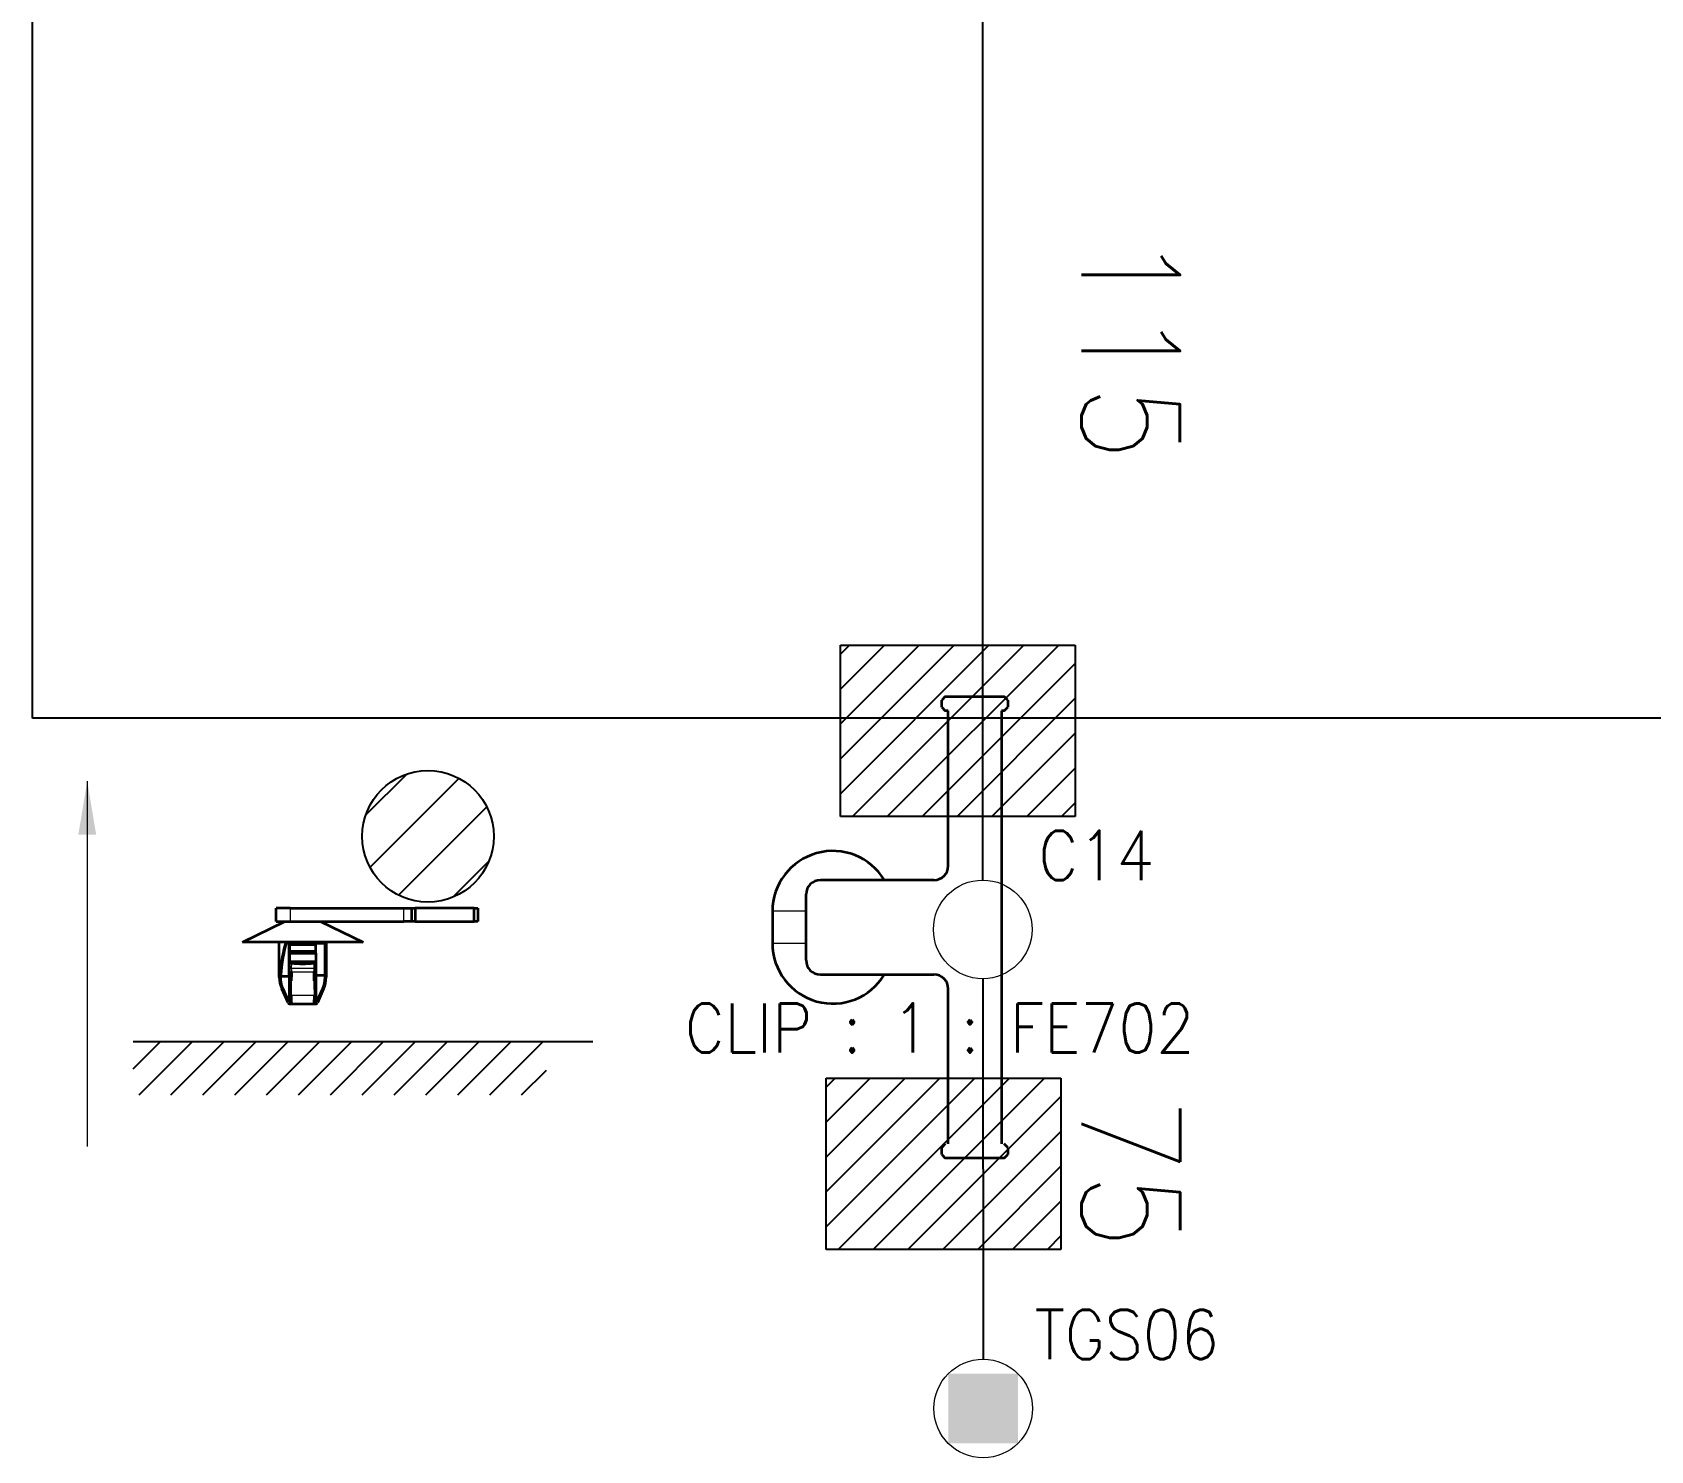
# Model space of a CAD drawing. Header units: inches. Extents: x 47316 to 59086, y 3141 to 11743.
# Drawn here: x 50892.7 to 50974.7, y 4778.4 to 4850.4 of the extents above; entities that cross this region are included whole.
import ezdxf

# ---------------------------------------------------------------- set-up
doc = ezdxf.new("R2010")
doc.units = ezdxf.units.IN
doc.header["$MEASUREMENT"] = 0
doc.layers.add('_BLACK_HOLE', color=7, linetype='Continuous')
doc.styles.get("Standard").update_dxf_attribs({"font": ''})
doc.styles.get('Standard').set_extended_font_data('SimSun')
doc.linetypes.add('_VH_OTCON', pattern='A,0.0001,[7,VeSys.shx,S=0.1,R=0,X=0,Y=0],-0.4,[7,VeSys.shx,S=0.1,R=0,X=0,Y=0],-0.4,["X",Standard,S=1,R=0,X=-0.5,Y=-0.5],-0.0001,[7,VeSys.shx,S=0.1,R=0,X=0,Y=0],-0.4', length=1.2002)

msp = doc.modelspace()

# ---------------------------------------------------------------- linework, layer by layer
at = {"color": 1, "lineweight": -3}
for p, q in [((50892.671, 4815.584), (50892.671, 4916.132)), ((51038.876, 4815.584), (50892.671, 4815.584))]:
    msp.add_line(p, q, dxfattribs=at)
at = {"color": 40, "linetype": 'Continuous', "lineweight": 15}
msp.add_circle((50940.874, 4780.581), 2.5, dxfattribs=at)
at = {"color": 40, "linetype": 'Continuous', "lineweight": 15, "extrusion": (0, 0, -1)}
msp.add_solid([(-50939.106, 4782.348), (-50939.106, 4778.813), (-50942.642, 4782.348), (-50942.642, 4778.813)], dxfattribs=at)
at = {"layer": '_BLACK_HOLE', "linetype": '_VH_OTCON', "lineweight": -3, "ltscale": 5}
for p, q in [((50940.855, 4807.379), (50940.855, 4862.716)), ((50940.857, 4802.379), (50940.872, 4783.081))]:
    msp.add_line(p, q, dxfattribs=at)
at = {"layer": '_BLACK_HOLE'}
for p, q in [((50941.172, 4819.297), (50933.636, 4811.761)), ((50939.404, 4819.297), (50933.636, 4813.529)), ((50937.636, 4819.297), (50933.636, 4815.297)), ((50935.869, 4819.297), (50933.636, 4817.065)), ((50934.101, 4819.297), (50933.636, 4818.833)), ((50933.636, 4810.607), (50933.636, 4819.297)), ((50933.636, 4819.297), (50945.543, 4819.297)), ((50942.94, 4819.297), (50934.25, 4810.607)), ((50944.707, 4819.297), (50936.017, 4810.607)), ((50945.543, 4819.297), (50945.543, 4810.607)), ((50945.543, 4818.365), (50937.785, 4810.607)), ((50945.543, 4816.597), (50939.553, 4810.607)), ((50945.543, 4814.83), (50941.321, 4810.607)), ((50945.543, 4813.062), (50943.089, 4810.607)), ((50945.543, 4811.294), (50944.856, 4810.607)), ((50945.543, 4810.607), (50933.636, 4810.607)), ((50897.789, 4797.812, 0), (50899.166, 4799.188, 0)), ((50897.789, 4799.188, 0), (50921.093, 4799.188, 0)), ((50898.079, 4796.485, 0), (50900.783, 4799.188, 0)), ((50899.696, 4796.485, 0), (50902.399, 4799.188, 0)), ((50901.312, 4796.485, 0), (50904.016, 4799.188, 0)), ((50902.929, 4796.485, 0), (50905.632, 4799.188, 0)), ((50904.545, 4796.485, 0), (50907.248, 4799.188, 0)), ((50906.162, 4796.485, 0), (50908.865, 4799.188, 0)), ((50907.778, 4796.485, 0), (50910.481, 4799.188, 0)), ((50909.395, 4796.485, 0), (50912.098, 4799.188, 0)), ((50911.011, 4796.485, 0), (50913.714, 4799.188, 0)), ((50912.627, 4796.485, 0), (50915.331, 4799.188, 0)), ((50914.244, 4796.485, 0), (50916.947, 4799.188, 0)), ((50915.86, 4796.485, 0), (50918.564, 4799.188, 0)), ((50917.477, 4796.485, 0), (50918.733, 4797.742, 0)), ((50940.452, 4797.337), (50932.916, 4789.801)), ((50938.684, 4797.337), (50932.916, 4791.569)), ((50936.916, 4797.337), (50932.916, 4793.337)), ((50935.149, 4797.337), (50932.916, 4795.105)), ((50933.381, 4797.337), (50932.916, 4796.873)), ((50932.916, 4788.647), (50932.916, 4797.337)), ((50932.916, 4797.337), (50944.823, 4797.337)), ((50942.22, 4797.337), (50933.53, 4788.647)), ((50943.987, 4797.337), (50935.297, 4788.647)), ((50944.823, 4797.337), (50944.823, 4788.647)), ((50944.823, 4796.405), (50937.065, 4788.647)), ((50944.823, 4794.637), (50938.833, 4788.647)), ((50944.823, 4792.87), (50940.601, 4788.647)), ((50944.823, 4791.102), (50942.369, 4788.647)), ((50944.823, 4789.334), (50944.136, 4788.647)), ((50944.823, 4788.647), (50932.916, 4788.647))]:
    msp.add_line(p, q, dxfattribs=at)
at = {"layer": '_BLACK_HOLE', "lineweight": 35, "ltscale": 0.017678}
for p, q in [((50938.959, 4816.685), (50938.779, 4816.505)), ((50942.127, 4816.505), (50941.947, 4816.685)), ((50938.779, 4816.145), (50938.959, 4815.965)), ((50941.947, 4815.965), (50942.127, 4816.145)), ((50938.959, 4794.005), (50938.779, 4793.825)), ((50938.779, 4793.465), (50938.959, 4793.285)), ((50942.127, 4793.825), (50941.947, 4794.005)), ((50941.947, 4793.285), (50942.127, 4793.465))]:
    msp.add_line(p, q, dxfattribs=at)
at = {"layer": '_BLACK_HOLE', "lineweight": 35, "ltscale": 0.025}
for p, q in [((50938.779, 4816.145), (50938.779, 4816.505)), ((50942.127, 4816.505), (50942.127, 4816.145)), ((50938.779, 4793.465), (50938.779, 4793.825)), ((50942.127, 4793.825), (50942.127, 4793.465))]:
    msp.add_line(p, q, dxfattribs=at)
at = {"layer": '_BLACK_HOLE', "lineweight": 35, "ltscale": 0.2075}
for p, q in [((50938.959, 4816.685), (50941.947, 4816.685)), ((50915.071, 4805.963), (50912.083, 4805.963)), ((50912.083, 4805.279), (50915.071, 4805.279)), ((50941.947, 4793.285), (50938.959, 4793.285))]:
    msp.add_line(p, q, dxfattribs=at)
at = {"layer": '_BLACK_HOLE', "lineweight": 35, "ltscale": 0.01}
for p, q in [((50939.103, 4815.965), (50938.959, 4815.965)), ((50941.947, 4815.965), (50941.803, 4815.965))]:
    msp.add_line(p, q, dxfattribs=at)
at = {"layer": '_BLACK_HOLE', "lineweight": 35}
for p, q in [((50939.103, 4808.099), (50939.103, 4815.965)), ((50941.803, 4815.965), (50941.803, 4794.005)), ((50907.545, 4804.158), (50907.475, 4804.163)), ((50907.559, 4804.155), (50907.545, 4804.158)), ((50907.563, 4804.153), (50907.559, 4804.155)), ((50907.565, 4804.152), (50907.563, 4804.153)), ((50907.565, 4804.151), (50907.565, 4804.152)), ((50907.565, 4804.15), (50907.565, 4804.151)), ((50905.711, 4803.205), (50905.713, 4803.196)), ((50905.713, 4803.196), (50905.728, 4803.18)), ((50905.728, 4803.18), (50905.773, 4803.162)), ((50905.773, 4803.162), (50905.801, 4803.158)), ((50906.954, 4803.158), (50907.007, 4803.17)), ((50907.007, 4803.17), (50907.032, 4803.184)), ((50907.032, 4803.184), (50907.039, 4803.192)), ((50907.039, 4803.192), (50907.043, 4803.205)), ((50905.193, 4802.353), (50905.195, 4802.328)), ((50905.195, 4802.328), (50905.199, 4802.318)), ((50905.234, 4802.533), (50905.212, 4802.611)), ((50905.258, 4802.505), (50905.234, 4802.533)), ((50905.29, 4802.494), (50905.258, 4802.505)), ((50907.545, 4802.538), (50907.475, 4802.543)), ((50907.559, 4802.535), (50907.545, 4802.538)), ((50907.563, 4802.533), (50907.559, 4802.535)), ((50907.565, 4802.532), (50907.563, 4802.533)), ((50907.565, 4802.531), (50907.565, 4802.532)), ((50907.565, 4802.53), (50907.565, 4802.531)), ((50905.786, 4801.546), (50905.795, 4801.245)), ((50906.955, 4801.178), (50906.967, 4801.462)), ((50906.967, 4801.462), (50906.968, 4801.546)), ((50939.103, 4794.005), (50939.103, 4801.871)), ((50905.795, 4801.245), (50905.804, 4801.144)), ((50905.804, 4801.144), (50905.81, 4801.116)), ((50905.81, 4801.116), (50905.814, 4801.107)), ((50905.814, 4801.107), (50905.816, 4801.104)), ((50905.816, 4801.104), (50905.818, 4801.103)), ((50905.818, 4801.103), (50905.819, 4801.103)), ((50906.935, 4801.103), (50906.938, 4801.104)), ((50906.938, 4801.104), (50906.94, 4801.105)), ((50906.94, 4801.105), (50906.943, 4801.111)), ((50906.943, 4801.111), (50906.947, 4801.127)), ((50906.947, 4801.127), (50906.955, 4801.178))]:
    msp.add_line(p, q, dxfattribs=at)
at = {"layer": '_BLACK_HOLE', "lineweight": 0}
msp.add_line((50895.453, 4812.399, 0), (50895.453, 4793.874, 0), dxfattribs=at)
at = {"layer": '_BLACK_HOLE', "lineweight": -3}
for p, q in [((50911.655, 4812.757), (50909.568, 4810.671)), ((50914.299, 4812.539), (50909.786, 4808.026)), ((50915.709, 4811.087), (50911.238, 4806.616)), ((50915.804, 4808.319), (50914.007, 4806.522))]:
    msp.add_line(p, q, dxfattribs=at)
at = {"layer": '_BLACK_HOLE', "lineweight": 35, "ltscale": 0.4}
for p, q in [((50938.383, 4807.379), (50932.623, 4807.379)), ((50905.747, 4805.963), (50911.507, 4805.963)), ((50905.747, 4805.279), (50911.507, 4805.279)), ((50932.623, 4802.591), (50938.383, 4802.591))]:
    msp.add_line(p, q, dxfattribs=at)
at = {"layer": '_BLACK_HOLE', "lineweight": 35, "ltscale": 0.2325}
msp.add_line((50931.903, 4803.311), (50931.903, 4806.659), dxfattribs=at)
at = {"layer": '_BLACK_HOLE', "lineweight": 35, "ltscale": 0.05}
for p, q in [((50905.747, 4805.963), (50905.027, 4805.963)), ((50905.027, 4805.279), (50905.747, 4805.279))]:
    msp.add_line(p, q, dxfattribs=at)
at = {"layer": '_BLACK_HOLE', "lineweight": 35, "ltscale": 0.0475}
for p, q in [((50905.027, 4805.279), (50905.027, 4805.963)), ((50911.903, 4805.279), (50911.903, 4805.963)), ((50912.083, 4805.963), (50912.083, 4805.279)), ((50915.071, 4805.279), (50915.071, 4805.963)), ((50915.251, 4805.963), (50915.251, 4805.279))]:
    msp.add_line(p, q, dxfattribs=at)
at = {"layer": '_BLACK_HOLE', "lineweight": 13, "ltscale": 0.0475}
for p, q in [((50905.747, 4805.963), (50905.747, 4805.279)), ((50911.507, 4805.279), (50911.507, 4805.963))]:
    msp.add_line(p, q, dxfattribs=at)
at = {"layer": '_BLACK_HOLE', "lineweight": 35, "ltscale": 0.027508}
msp.add_line((50911.507, 4805.963), (50911.904, 4805.963), dxfattribs=at)
at = {"layer": '_BLACK_HOLE', "lineweight": 35, "ltscale": 0.0125}
for p, q in [((50911.903, 4805.963), (50912.083, 4805.963)), ((50915.071, 4805.963), (50915.251, 4805.963)), ((50912.083, 4805.279), (50911.903, 4805.279)), ((50915.251, 4805.279), (50915.071, 4805.279))]:
    msp.add_line(p, q, dxfattribs=at)
at = {"layer": '_BLACK_HOLE', "lineweight": 35, "ltscale": 0.1125}
for p, q in [((50930.193, 4805.795), (50930.193, 4804.175)), ((50907.565, 4804.15), (50907.565, 4802.53))]:
    msp.add_line(p, q, dxfattribs=at)
at = {"layer": '_BLACK_HOLE', "lineweight": 13, "ltscale": 0.11875}
for p, q in [((50931.903, 4805.795), (50930.193, 4805.795)), ((50930.193, 4804.175), (50931.903, 4804.175))]:
    msp.add_line(p, q, dxfattribs=at)
at = {"layer": '_BLACK_HOLE', "lineweight": 35, "ltscale": 0.166602}
for p, q in [((50903.317, 4804.235), (50905.477, 4805.279)), ((50907.277, 4805.279), (50909.437, 4804.235))]:
    msp.add_line(p, q, dxfattribs=at)
at = {"layer": '_BLACK_HOLE', "lineweight": 35, "ltscale": 0.027515}
msp.add_line((50911.904, 4805.279), (50911.507, 4805.279), dxfattribs=at)
at = {"layer": '_BLACK_HOLE', "lineweight": 35, "ltscale": 0.10625}
for p, q in [((50904.847, 4804.235), (50903.317, 4804.235)), ((50909.437, 4804.235), (50907.907, 4804.235))]:
    msp.add_line(p, q, dxfattribs=at)
at = {"layer": '_BLACK_HOLE', "lineweight": 35, "ltscale": 0.2125}
msp.add_line((50907.907, 4804.235), (50904.847, 4804.235), dxfattribs=at)
at = {"layer": '_BLACK_HOLE', "lineweight": 35, "ltscale": 0.123814}
msp.add_line((50905.189, 4802.452), (50905.189, 4804.235), dxfattribs=at)
at = {"layer": '_BLACK_HOLE', "lineweight": 35, "ltscale": 0.120898}
msp.add_line((50905.675, 4804.235), (50905.675, 4802.494), dxfattribs=at)
at = {"layer": '_BLACK_HOLE', "lineweight": 35, "ltscale": 0.0025}
for p, q in [((50905.711, 4804.163), (50905.675, 4804.163)), ((50905.711, 4802.543), (50905.675, 4802.543))]:
    msp.add_line(p, q, dxfattribs=at)
at = {"layer": '_BLACK_HOLE', "lineweight": 35, "ltscale": 0.00875}
for p, q in [((50905.711, 4804.109), (50905.711, 4804.235)), ((50907.043, 4804.235), (50907.043, 4804.109))]:
    msp.add_line(p, q, dxfattribs=at)
at = {"layer": '_BLACK_HOLE', "lineweight": 35, "ltscale": 0.023268}
for p, q in [((50905.711, 4804.109), (50905.711, 4803.774)), ((50907.043, 4803.774), (50907.043, 4804.109))]:
    msp.add_line(p, q, dxfattribs=at)
at = {"layer": '_BLACK_HOLE', "lineweight": 35, "ltscale": 0.0925}
for p, q in [((50905.711, 4804.109), (50907.043, 4804.109)), ((50905.711, 4803.774), (50907.043, 4803.774)), ((50905.711, 4803.677), (50907.043, 4803.677)), ((50905.711, 4803.258), (50907.043, 4803.258))]:
    msp.add_line(p, q, dxfattribs=at)
at = {"layer": '_BLACK_HOLE', "lineweight": 35, "ltscale": 0.001225}
for p, q in [((50906.323, 4804.217), (50906.323, 4804.235)), ((50906.971, 4804.235), (50906.971, 4804.217))]:
    msp.add_line(p, q, dxfattribs=at)
at = {"layer": '_BLACK_HOLE', "lineweight": 35, "ltscale": 0.045}
msp.add_line((50906.971, 4804.217), (50906.323, 4804.217), dxfattribs=at)
at = {"layer": '_BLACK_HOLE', "lineweight": 35, "ltscale": 0.03}
for p, q in [((50907.475, 4804.163), (50907.043, 4804.163)), ((50907.475, 4802.543), (50907.043, 4802.543))]:
    msp.add_line(p, q, dxfattribs=at)
at = {"layer": '_BLACK_HOLE', "lineweight": 13, "ltscale": 0.005}
msp.add_line((50907.475, 4804.163), (50907.475, 4804.235), dxfattribs=at)
at = {"layer": '_BLACK_HOLE', "lineweight": 13, "ltscale": 0.1125}
msp.add_line((50907.475, 4802.543), (50907.475, 4804.163), dxfattribs=at)
at = {"layer": '_BLACK_HOLE', "lineweight": 35, "ltscale": 0.005852}
msp.add_line((50907.565, 4804.235), (50907.565, 4804.15), dxfattribs=at)
at = {"layer": '_BLACK_HOLE', "lineweight": 35, "ltscale": 0.006732}
for p, q in [((50905.711, 4803.774), (50905.711, 4803.677)), ((50907.043, 4803.677), (50907.043, 4803.774))]:
    msp.add_line(p, q, dxfattribs=at)
at = {"layer": '_BLACK_HOLE', "lineweight": 35, "ltscale": 0.029086}
for p, q in [((50905.711, 4803.677), (50905.711, 4803.258)), ((50907.043, 4803.677), (50907.043, 4803.258))]:
    msp.add_line(p, q, dxfattribs=at)
at = {"layer": '_BLACK_HOLE', "lineweight": 35, "ltscale": 0.003679}
for p, q in [((50905.711, 4803.205), (50905.711, 4803.258)), ((50907.043, 4803.258), (50907.043, 4803.205))]:
    msp.add_line(p, q, dxfattribs=at)
at = {"layer": '_BLACK_HOLE', "lineweight": 35, "ltscale": 0.017713}
for p, q in [((50905.711, 4802.95), (50905.711, 4803.205)), ((50907.043, 4803.205), (50907.043, 4802.95))]:
    msp.add_line(p, q, dxfattribs=at)
at = {"layer": '_BLACK_HOLE', "lineweight": 13, "ltscale": 0.018102}
for p, q in [((50905.801, 4803.158), (50905.8, 4802.897)), ((50906.955, 4802.897), (50906.954, 4803.158))]:
    msp.add_line(p, q, dxfattribs=at)
at = {"layer": '_BLACK_HOLE', "lineweight": 13, "ltscale": 0.032375}
msp.add_line((50905.199, 4802.318), (50905.199, 4802.784), dxfattribs=at)
at = {"layer": '_BLACK_HOLE', "lineweight": 35, "ltscale": 0.012026}
msp.add_line((50905.212, 4802.611), (50905.199, 4802.784), dxfattribs=at)
at = {"layer": '_BLACK_HOLE', "lineweight": 35, "ltscale": 0.00605}
msp.add_line((50905.199, 4802.318), (50905.286, 4802.322), dxfattribs=at)
at = {"layer": '_BLACK_HOLE', "lineweight": 13, "ltscale": 0.011945}
msp.add_line((50905.286, 4802.494), (50905.286, 4802.322), dxfattribs=at)
at = {"layer": '_BLACK_HOLE', "lineweight": 35, "ltscale": 0.02674}
msp.add_line((50905.675, 4802.494), (50905.29, 4802.494), dxfattribs=at)
at = {"layer": '_BLACK_HOLE', "lineweight": 35, "ltscale": 0.008564}
for p, q in [((50905.711, 4802.826), (50905.711, 4802.95)), ((50907.043, 4802.95), (50907.043, 4802.826))]:
    msp.add_line(p, q, dxfattribs=at)
at = {"layer": '_BLACK_HOLE', "lineweight": 35, "ltscale": 0.034162}
for p, q in [((50905.711, 4802.335), (50905.711, 4802.826)), ((50907.043, 4802.826), (50907.043, 4802.335))]:
    msp.add_line(p, q, dxfattribs=at)
at = {"layer": '_BLACK_HOLE', "lineweight": 35, "ltscale": 0.053395}
for p, q in [((50905.711, 4801.566), (50905.711, 4802.335)), ((50907.043, 4802.335), (50907.043, 4801.566))]:
    msp.add_line(p, q, dxfattribs=at)
at = {"layer": '_BLACK_HOLE', "lineweight": 13, "ltscale": 0.080151}
msp.add_line((50906.955, 4802.897), (50905.8, 4802.897), dxfattribs=at)
at = {"layer": '_BLACK_HOLE', "lineweight": 13, "ltscale": 0.079191}
msp.add_line((50905.807, 4802.735), (50906.948, 4802.735), dxfattribs=at)
at = {"layer": '_BLACK_HOLE', "lineweight": 13, "ltscale": 0.006314}
msp.add_line((50907.475, 4802.452), (50907.475, 4802.543), dxfattribs=at)
at = {"layer": '_BLACK_HOLE', "lineweight": 13, "ltscale": 0.00625}
for p, q in [((50907.565, 4802.452), (50907.475, 4802.452)), ((50905.398, 4801.898), (50905.316, 4801.861)), ((50907.439, 4801.861), (50907.357, 4801.898))]:
    msp.add_line(p, q, dxfattribs=at)
at = {"layer": '_BLACK_HOLE', "lineweight": 35, "ltscale": 0.005462}
msp.add_line((50907.565, 4802.53), (50907.565, 4802.452), dxfattribs=at)
at = {"layer": '_BLACK_HOLE', "lineweight": 35, "ltscale": 0.053693}
for p, q in [((50905.634, 4801.156), (50905.316, 4801.861)), ((50907.439, 4801.861), (50907.121, 4801.156))]:
    msp.add_line(p, q, dxfattribs=at)
at = {"layer": '_BLACK_HOLE', "lineweight": 13, "ltscale": 0.053057}
for p, q in [((50905.398, 4801.898), (50905.712, 4801.201)), ((50907.043, 4801.201), (50907.357, 4801.898))]:
    msp.add_line(p, q, dxfattribs=at)
at = {"layer": '_BLACK_HOLE', "lineweight": 35, "ltscale": 0.002983}
msp.add_line((50905.711, 4801.523), (50905.711, 4801.566), dxfattribs=at)
at = {"layer": '_BLACK_HOLE', "lineweight": 35, "ltscale": 0.021668}
msp.add_line((50905.711, 4801.211), (50905.711, 4801.523), dxfattribs=at)
at = {"layer": '_BLACK_HOLE', "lineweight": 13, "ltscale": 0.08209}
msp.add_line((50905.786, 4801.546), (50906.968, 4801.546), dxfattribs=at)
at = {"layer": '_BLACK_HOLE', "lineweight": 35, "ltscale": 0.024651}
msp.add_line((50907.043, 4801.566), (50907.043, 4801.211), dxfattribs=at)
at = {"layer": '_BLACK_HOLE', "lineweight": 35, "ltscale": 0.006045}
for p, q in [((50905.79, 4801.103), (50905.703, 4801.104)), ((50907.052, 4801.104), (50906.965, 4801.103))]:
    msp.add_line(p, q, dxfattribs=at)
at = {"layer": '_BLACK_HOLE', "lineweight": 35, "ltscale": 0.000905}
for p, q in [((50905.703, 4801.104), (50905.716, 4801.103)), ((50907.039, 4801.103), (50907.052, 4801.104))]:
    msp.add_line(p, q, dxfattribs=at)
at = {"layer": '_BLACK_HOLE', "lineweight": 35, "ltscale": 0.005143}
for p, q in [((50905.716, 4801.103), (50905.79, 4801.103)), ((50906.965, 4801.103), (50907.039, 4801.103))]:
    msp.add_line(p, q, dxfattribs=at)
at = {"layer": '_BLACK_HOLE', "lineweight": 35, "ltscale": 0.002066}
for p, q in [((50905.819, 4801.103), (50905.79, 4801.103)), ((50906.965, 4801.103), (50906.935, 4801.103))]:
    msp.add_line(p, q, dxfattribs=at)
at = {"layer": '_BLACK_HOLE', "lineweight": 35, "ltscale": 0.0775}
msp.add_line((50905.819, 4801.103), (50906.935, 4801.103), dxfattribs=at)
at = {"layer": '_BLACK_HOLE', "lineweight": -3}
msp.add_circle((50912.726, 4809.6), 3.334, dxfattribs=at)
at = {"layer": '_BLACK_HOLE', "linetype": 'Continuous', "lineweight": 15}
msp.add_circle((50940.855, 4804.879), 2.5, dxfattribs=at)
at = {"layer": '_BLACK_HOLE', "lineweight": 35}
for centre, radius, start, end in [((50933.253, 4805.795), 3.06, 31.17455, 179.99999), ((50938.383, 4808.099), 0.72, 270, 0), ((50932.623, 4806.659), 0.72, 90, 179.99999), ((50933.253, 4804.175), 3.06, 180.00001, 328.82545), ((50906.377, 4810.889), 7.752, 265.73769, 274.26232), ((50932.623, 4803.311), 0.72, 180.00001, 270), ((50906.629, 4802.452), 1.44, 179.99996, 204.22774), ((50969.391, 4801.017), 63.607, 178.45213, 178.87006), ((50843.364, 4801.017), 63.607, 1.12995, 1.54787), ((50906.125, 4802.452), 1.44, 335.77225, 0), ((50938.383, 4801.871), 0.72, 0, 90), ((50905.716, 4801.193), 0.09, 204.22774, 261.70277), ((50905.819, 4801.211), 0.108, 179.99999, 270), ((50906.935, 4801.211), 0.108, 270, 0), ((50907.039, 4801.193), 0.09, 278.29724, 335.77225)]:
    msp.add_arc(centre, radius, start, end, dxfattribs=at)
at = {"layer": '_BLACK_HOLE', "lineweight": 13}
for centre, radius, start, end in [((50906.629, 4802.452), 1.35, 185.51682, 204.22774), ((50963.972, 4801.1), 58.187, 178.84635, 179.56026), ((50909.249, 4802.96), 3.449, 181.04158, 183.74), ((50903.508, 4802.96), 3.447, 356.26217, 358.9617), ((50848.784, 4801.1), 58.187, 0.43973, 1.15366), ((50906.125, 4802.452), 1.35, 335.77225, 0)]:
    msp.add_arc(centre, radius, start, end, dxfattribs=at)
at = {"layer": '_BLACK_HOLE', "lineweight": 35}
msp.add_ellipse((50906.377, 4801.482), major_axis=(0, -3.835), ratio=0.317917, start_param=3.911859, end_param=4.413548, dxfattribs=at)
at = {"layer": '_BLACK_HOLE', "lineweight": 13}
for centre, major_axis, ratio, start_param, end_param in [((50906.38, 4801.451), (0.002, -3.842), 0.294655, 3.901843, 4.437359), ((50905.819, 4802.95), (0.108, 0), 0.492566, 3.141593, 4.53469), ((50905.819, 4802.826), (0.108, 0), 0.850821, 3.141593, 4.599444), ((50906.935, 4802.826), (0.108, 0), 0.850821, 4.825334, 6.283185), ((50906.935, 4802.95), (0.108, 0), 0.492566, 4.890088, 6.283185), ((50905.819, 4801.566), (0.108, 0), 0.187278, 3.141593, 4.401395), ((50906.935, 4801.566), (0.108, 0), 0.187278, 5.023383, 6.283185)]:
    msp.add_ellipse(centre, major_axis=major_axis, ratio=ratio, start_param=start_param, end_param=end_param, dxfattribs=at)
at = {"layer": '_BLACK_HOLE', "lineweight": 0}
msp.add_solid([(50895.907, 4809.678, 0), (50895, 4809.678, 0), (50895.453, 4812.399, 0)], dxfattribs=at)

# ---------------------------------------------------------------- texts
at = {"color": 21, "linetype": 'Continuous', "lineweight": 15, "insert": (50943.481, 4785.581), "char_height": 2.5, "width": 10.39286, "attachment_point": 1}
msp.add_mtext('\\Fromans.shx;\\W0.9000000000;\\T1.0000000000;\\o\\lTGS06', dxfattribs=at)
at = {"layer": '_BLACK_HOLE', "color": 7, "linetype": '_VH_OTCON', "lineweight": 18, "ltscale": 5, "char_height": 5, "attachment_point": 1, "rotation": 270}
for s, insert, width in [('\\Fromans.shx;\\W0.9000000000;\\T1.0000000000;\\o\\l115', (50950.855, 4840.19), 12.85714), ('\\Fromans.shx;\\W0.9000000000;\\T1.0000000000;\\o\\l75', (50950.865, 4796.372), 8.57143)]:
    msp.add_mtext(s, dxfattribs=dict(at, insert=insert, width=width))
at = {"layer": '_BLACK_HOLE', "color": 21, "linetype": 'Continuous', "lineweight": 15, "insert": (50943.677, 4809.879), "char_height": 2.5, "width": 6.53571, "attachment_point": 1}
msp.add_mtext('\\Fromans.shx;\\W0.9000000000;\\T1.0000000000;\\o\\lC14', dxfattribs=at)
at = {"layer": '_BLACK_HOLE', "color": 42, "linetype": 'Continuous', "lineweight": 15, "insert": (50925.748, 4801.129), "char_height": 2.5, "width": 30.85714, "attachment_point": 1}
msp.add_mtext('\\Fromans.shx;\\W0.9000000000;\\T1.0000000000;\\o\\lCLIP : 1 : FE702', dxfattribs=at)

doc.saveas('drawing.dxf')
